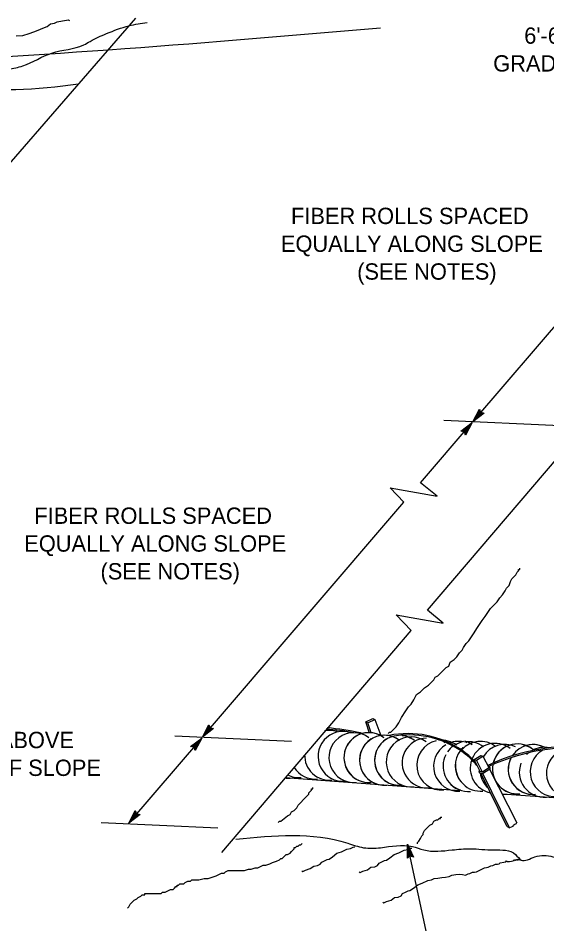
# Model space of a CAD drawing. Extents: x -894 to 866, y -476 to 714.
# Drawn here: x -52.5 to 174.3, y -214.9 to 173.5 of the extents above; entities that cross this region are included whole.
import ezdxf

# ---------------------------------------------------------------- set-up
doc = ezdxf.new("R2010")
doc.units = 0
for name, color, linetype in [('56 Stage 3 Anno', 7, 'Continuous'), ('57 Undefined', 7, 'Continuous'), ('60 Nongeo Data', 7, 'Continuous'), ('63 Seal and Sig', 7, 'Continuous')]:
    doc.layers.add(name, color=color, linetype=linetype)

msp = doc.modelspace()

# ---------------------------------------------------------------- linework, layer by layer
at = {"layer": '56 Stage 3 Anno'}
for p, q in [((114.49, -186.77), (114.55, -180.72)), ((114.55, -180.72), (114.55, -180.72)), ((114.55, -180.72), (117.06, -186.22)), ((114.79, -186.49), (114.83, -182.05)), ((114.84, -182.06), (116.67, -186.07)), ((115.62, -185.72), (114.49, -186.77)), ((115.09, -186.19), (115.12, -183.38)), ((115.12, -183.38), (116.3, -185.97)), ((115.39, -185.95), (115.4, -184.71)), ((115.4, -184.71), (115.91, -185.81)), ((117.06, -186.22), (115.62, -185.72)), ((117.06, -186.22), (117.06, -186.22)), ((114.49, -186.77), (114.49, -186.77))]:
    msp.add_line(p, q, dxfattribs=at)
at = {"layer": '57 Undefined'}
for p, q in [((142.63, 0.43), (225.12, 96.62)), ((142.63, 0.43), (145.4, 5.81)), ((147.42, 4.13), (142.63, 0.43)), ((143.5, 1.49), (145.52, 5.4)), ((147.01, 4.19), (143.5, 1.48)), ((144.37, 2.52), (145.67, 5.05)), ((146.59, 4.24), (144.37, 2.52)), ((145.24, 3.56), (145.8, 4.65)), ((146.22, 4.32), (145.24, 3.56)), ((145.4, 5.81), (145.4, 5.81)), ((145.4, 5.81), (145.9, 4.37)), ((145.9, 4.37), (147.42, 4.13)), ((147.42, 4.13), (147.42, 4.13)), ((120.16, -25.77), (142.27, 0.01)), ((180.07, -1.42), (130.07, 0.86)), ((137.44, -3.63), (142.27, 0.01)), ((142.27, 0.01), (139.44, -5.33)), ((142.27, 0.01), (142.27, 0.01)), ((142.63, 0.43), (142.63, 0.43)), ((138.96, -3.88), (137.44, -3.63)), ((137.44, -3.63), (137.44, -3.63)), ((137.84, -3.7), (141.39, -1.02)), ((138.26, -3.75), (140.51, -2.06)), ((138.64, -3.84), (139.63, -3.09)), ((139.63, -3.09), (139.06, -4.17)), ((140.51, -2.06), (139.18, -4.57)), ((141.39, -1.03), (139.32, -4.93)), ((139.44, -5.33), (138.96, -3.88)), ((139.44, -5.33), (139.44, -5.33)), ((26.58, -134.89), (112.99, -34.12)), ((26.58, -134.89), (29.35, -129.51)), ((31.37, -131.19), (26.58, -134.89)), ((30.96, -131.13), (27.44, -133.84)), ((27.45, -133.83), (29.47, -129.91)), ((28.32, -132.8), (29.62, -130.27)), ((30.54, -131.08), (28.32, -132.8)), ((29.19, -131.75), (29.75, -130.67)), ((30.17, -130.99), (29.19, -131.75)), ((29.35, -129.51), (29.35, -129.51)), ((29.35, -129.51), (29.85, -130.95)), ((29.85, -130.95), (31.37, -131.19)), ((31.37, -131.19), (31.37, -131.19)), ((-5, -171.71), (26.31, -135.2)), ((21.48, -138.84), (26.31, -135.2)), ((26.31, -135.2), (23.48, -140.54)), ((26.31, -135.2), (26.31, -135.2)), ((26.58, -134.89), (26.58, -134.89)), ((22.99, -139.1), (21.48, -138.84)), ((21.48, -138.84), (21.48, -138.84)), ((21.88, -138.91), (25.43, -136.23)), ((22.3, -138.96), (24.55, -137.27)), ((22.67, -139.05), (23.66, -138.3)), ((23.48, -140.54), (22.99, -139.1)), ((23.66, -138.3), (23.09, -139.38)), ((24.55, -137.27), (23.21, -139.78)), ((25.42, -136.24), (23.36, -140.14)), ((23.48, -140.54), (23.48, -140.54)), ((-5, -171.71), (-2.23, -166.33)), ((-4.13, -170.65), (-2.11, -166.73)), ((-2.23, -166.33), (-2.23, -166.33)), ((-2.23, -166.33), (-1.73, -167.77)), ((-0.21, -168.01), (-5, -171.71)), ((-0.62, -167.95), (-4.14, -170.66)), ((-3.26, -169.62), (-1.96, -167.09)), ((-1.04, -167.9), (-3.26, -169.62)), ((-2.39, -168.57), (-1.83, -167.49)), ((-1.41, -167.82), (-2.39, -168.57)), ((-1.73, -167.77), (-0.21, -168.01)), ((-0.21, -168.01), (-0.21, -168.01)), ((-5, -171.71), (-5, -171.71)), ((123.74, -223.24), (114.55, -180.72))]:
    msp.add_line(p, q, dxfattribs=at)
for points in [[(-96.51, 64.16), (-96.24, 64.47), (-102.62, 71.19), (-82.48, 67.5), (-89.19, 73.04), (-1.94, 173.45)], [(34.95, -184.32), (116.15, -89.05), (109.72, -82.39), (129.89, -85.92), (123.13, -80.43), (241.96, 58.61)], [(112.99, -34.12), (107.07, -27.99), (127.24, -31.52), (120.16, -25.77)]]:
    msp.add_lwpolyline(points, dxfattribs=at)
at = {"layer": '60 Nongeo Data'}
for p, q in [((64.75, -136.74), (14.74, -134.47)), ((33.17, -173.84), (-16.84, -171.56))]:
    msp.add_line(p, q, dxfattribs=at)
for points in [[(-53.38, 165.83), (-50.49, 165.93), (-47.75, 166.83), (-45.82, 167.59), (-43.88, 168.35), (-41.95, 169.12), (-40.01, 169.88), (-38.55, 170.97), (-36.94, 171.25), (-35.81, 171.87), (-35.01, 172.02), (-34.2, 172.16), (-33.4, 172.3), (-32.6, 172.45), (-31.79, 172.59), (-30.99, 172.73), (-30.52, 172.4)], [(106.27, -133.31), (106.84, -132.73), (107.42, -132.73), (108.57, -131.58), (109.73, -130.42), (110.88, -128.69), (112.03, -126.39), (113.76, -123.5), (114.92, -121.77), (116.07, -120.62), (117.22, -118.89), (118.38, -116.58), (120.11, -115.42), (121.84, -113.69), (123.57, -112.54), (124.72, -111.38), (125.87, -110.23), (126.45, -109.08), (127.6, -108.5), (128.76, -107.35), (129.91, -106.19), (131.06, -105.04), (132.22, -104.46), (132.79, -102.73), (134.52, -101.58), (135.68, -100.42), (136.83, -98.69), (137.98, -97.54), (138.56, -96.38), (139.71, -94.65), (140.87, -93.5), (142.02, -91.77), (143.17, -90.04), (144.33, -88.3), (145.48, -86.57), (146.64, -84.84), (147.79, -83.11), (148.94, -81.38), (150.1, -79.65), (150.67, -79.07), (151.83, -77.92), (152.98, -76.77), (154.13, -75.03), (155.29, -73.88), (156.44, -72.15), (157.02, -71), (158.17, -69.84), (158.75, -68.11), (159.32, -66.96), (160.48, -65.8), (161.05, -65.22), (161.63, -64.07), (162.21, -63.49), (162.21, -62.92), (162.78, -62.92), (162.78, -62.34)], [(58.99, -171.44), (59.56, -170.86), (60.14, -170.86), (63.02, -168.55), (64.18, -167.98), (64.75, -166.82), (65.91, -166.25), (67.06, -165.09), (67.64, -163.94), (68.79, -162.78), (69.94, -161.63), (71.1, -160.48), (71.67, -159.9), (72.25, -159.32), (72.25, -158.74), (72.83, -158.17), (73.4, -157.59), (73.4, -157.01), (73.98, -157.01), (73.98, -156.44)], [(118.89, -180.62), (118.89, -180.04), (119.47, -179.46), (120.05, -178.31), (120.62, -177.15), (121.2, -176.58), (121.2, -176), (121.78, -174.85), (122.35, -174.27), (122.93, -173.69), (124.08, -172.54), (125.24, -171.96), (125.81, -170.81), (126.97, -170.23), (127.54, -170.23), (128.12, -169.65), (128.7, -169.65), (128.7, -169.08), (129.27, -169.08)], [(-5.6, -208.16), (-5.02, -207.59), (-4.45, -206.43), (-3.87, -205.86), (-2.72, -204.7), (-1.56, -204.12), (-0.99, -203.55), (0.17, -202.97), (0.74, -202.39), (1.32, -202.39), (1.9, -202.39), (1.9, -201.82), (2.47, -201.82), (3.63, -201.82), (5.36, -201.82), (7.09, -201.82), (8.82, -201.82), (9.39, -201.24), (9.97, -201.24), (10.55, -201.24), (11.7, -200.66), (12.85, -200.09), (14.01, -200.09), (14.58, -199.51), (15.16, -198.93), (15.74, -198.93), (15.74, -198.36), (16.31, -198.36), (16.89, -197.78), (18.05, -197.78), (18.62, -197.78), (19.2, -197.2), (20.35, -196.62), (20.93, -196.62), (21.5, -196.62), (22.08, -196.05), (23.24, -196.05), (24.97, -196.05), (27.27, -195.47), (29, -195.47), (30.73, -194.89), (32.46, -194.32), (33.62, -193.74), (34.77, -193.16), (35.92, -193.16), (36.5, -192.59), (37.65, -192.01), (38.81, -192.01), (40.54, -192.01), (41.69, -192.01), (43.42, -192.01), (44.57, -192.01), (46.3, -191.43), (47.46, -191.43), (49.19, -190.85), (50.34, -190.85), (51.49, -190.28), (52.65, -189.7), (53.8, -189.7), (55.53, -189.12), (56.68, -188.55), (58.41, -187.97), (59.57, -187.39), (60.14, -186.82), (60.72, -186.82), (61.3, -186.24), (62.45, -185.08), (63.03, -185.08), (64.18, -184.51), (64.76, -183.93), (65.33, -183.35), (65.91, -182.78), (65.91, -182.2), (66.49, -182.2), (67.06, -181.62), (67.64, -181.62), (68.22, -181.05), (68.79, -181.05), (69.37, -180.47)], [(69.23, -192.08), (69.69, -192.43), (70.84, -191.85), (72.81, -191.17), (74.31, -190.13), (75.93, -189.91), (77.08, -189.33), (77.78, -188.41), (78.93, -187.84), (80.09, -187.27), (80.9, -187.15), (82.4, -186.12), (84.25, -184.63), (86.21, -183.94), (88.53, -182.79), (90.14, -182.57), (91.3, -181.99), (91.9, -181.91)], [(93.79, -192.56), (94.25, -192.91), (95.4, -192.34), (97.37, -191.65), (98.87, -190.62), (100.49, -190.39), (101.64, -189.82), (102.34, -188.9), (103.49, -188.32), (104.65, -187.75), (105.46, -187.64), (106.96, -186.6), (108.81, -185.11), (110.77, -184.42), (113.09, -183.27), (114.7, -183.05), (115.86, -182.47), (116.46, -182.39)], [(103.9, -205.57), (104.36, -205.92), (105.52, -205.35), (107.48, -204.66), (108.98, -203.63), (110.6, -203.4), (111.76, -202.83), (112.45, -201.91), (113.61, -201.33), (114.76, -200.76), (115.57, -200.65), (117.07, -199.61), (118.92, -198.12), (120.89, -197.43), (123.2, -196.28), (124.81, -196.06), (125.97, -195.49), (127.59, -195.26), (129.2, -195.03), (130.82, -194.81), (132.43, -194.58), (133.59, -194.01), (135.21, -193.78), (136.82, -193.56), (138.09, -193.79), (139.36, -194.03), (140.51, -193.45), (141.32, -193.34), (142.48, -192.77), (143.28, -192.65), (144.09, -192.54), (145.25, -191.97), (146.4, -191.39), (147.56, -190.82), (148.37, -190.71), (149.18, -190.59), (150.33, -190.02), (151.14, -189.91), (152.29, -189.33), (153.1, -189.22), (153.91, -189.11), (154.26, -188.65), (155.87, -188.42), (156.68, -188.31), (157.03, -187.85), (157.49, -188.2), (158.3, -188.08), (159.11, -187.97), (159.91, -187.86), (160.26, -187.4), (160.72, -187.74), (161.07, -187.28), (161.53, -187.63), (161.88, -187.17), (162.34, -187.52), (162.69, -187.06)]]:
    msp.add_lwpolyline(points, dxfattribs=at)
msp.add_arc((133.53, -145.81), 10.69, 52.97, 58.5315, dxfattribs=at)
for points in [[(-72.79, 147.19), (-64.48, 150.3), (-56.71, 151.61), (-50.47, 152.98), (-38, 158.49), (-24.35, 162), (-21.65, 163.47), (-14.6, 166.81), (-4.94, 170.16), (2.83, 171.62)], [(102.9, 169.13), (-342.21, 159.95), (-372.49, 159.41), (-389.8, 150.77)], [(-325.75, 160.19), (-316.99, 159.22), (-310.18, 157.27), (-302.88, 157.27), (-289.25, 157.76), (-284.39, 156.3), (-272.22, 156.3), (-264.44, 156.78), (-254.22, 156.3), (-244.98, 154.35), (-242.54, 151.92), (-236.7, 153.37), (-228.92, 153.37), (-208, 151.92), (-204.1, 152.89), (-198.75, 150.94), (-188.53, 149.97), (-182.7, 150.45), (-174.42, 151.92), (-166.15, 149.97), (-159.83, 148.51), (-148.64, 148.51), (-138.91, 149.97), (-130.63, 149.97), (-127.23, 147.53), (-122.36, 147.53), (-114.09, 147.05), (-108.74, 148.51), (-102.41, 148.02), (-91.22, 147.05), (-86.84, 148.02), (-80.03, 146.56), (-26.63, 145.23)], [(40.92, -178.53), (88.88, -180.27), (95.7, -182.22), (102.99, -182.22), (116.62, -181.73), (121.48, -183.19), (133.65, -183.19), (141.43, -182.7), (151.65, -183.19), (160.9, -185.14), (163.33, -187.57), (169.17, -186.11), (176.95, -186.11), (197.87, -187.57), (201.77, -186.6), (207.12, -188.54), (217.34, -189.52), (223.18, -189.03), (231.45, -187.57), (239.72, -189.52), (246.04, -190.98), (257.24, -190.98), (266.97, -189.52), (275.24, -189.52), (278.64, -191.95), (283.51, -191.95), (291.78, -192.44), (297.13, -190.98), (303.46, -191.46), (314.65, -192.44), (319.03, -191.46), (325.84, -192.92), (374.85, -196.36)]]:
    msp.add_spline(points, degree=3, dxfattribs=at)
at = {"layer": '63 Seal and Sig'}
for p, q in [((99.62, -126.89), (100.5, -127.27)), ((96.63, -128.26), (97.5, -128.65)), ((146, -142.67), (146.91, -142.95)), ((143.2, -144.41), (144.11, -144.69)), ((149.97, -147.93), (149.22, -147.46)), ((145.26, -149.62), (145.49, -149.12)), ((62.04, -152.18), (137.04, -157.71)), ((155.09, -159.1), (259.93, -166.82))]:
    msp.add_line(p, q, dxfattribs=at)
for points in [[(98.22, -133.08), (96.63, -128.26), (99.62, -126.89), (99.74, -126.93)], [(98.94, -133.01), (97.5, -128.65), (100.5, -127.27), (103.1, -134.06)], [(145.65, -149.5), (143.2, -144.41), (146, -142.67), (146.12, -142.7)], [(146.65, -149.9), (144.11, -144.69), (146.91, -142.95), (149.51, -148.1)], [(149.81, -148.56), (146.71, -150.57), (145.46, -150.06)], [(149.48, -148.05), (146.65, -149.89), (145.69, -149.5)], [(157.09, -173.01), (146.05, -150.28)], [(158.27, -173.74), (146.91, -150.43)], [(149.77, -148.6), (161.41, -171.6)], [(157.09, -173.01), (157.22, -173.01), (157.26, -173.12), (158.26, -173.75), (158.24, -173.65), (158.31, -173.68), (158.49, -173.56), (159.89, -172.93), (160.01, -172.52), (160.11, -172.51), (160.24, -172.43), (160.23, -172.33), (161.24, -171.82), (161.23, -171.72), (161.21, -171.62), (161.41, -171.6)]]:
    msp.add_lwpolyline(points, dxfattribs=at)
for centre, radius, start, end in [((81.08, -142.61), 10.69, 68.699, 100.8397), ((75.01, -214.57), 83.26, 78.6891, 86.8215), ((74.87, -213.99), 83.26, 76.4396, 86.4025), ((86.84, -143.08), 10.69, 70.6487, 275.2991), ((74.96, -142.12), 10.69, 67.0787, 67.9264), ((91.51, -143.61), 10.69, 52.7997, 275.2991), ((97.92, -143.6), 10.69, 52.7997, 275.2991), ((97.97, -143.58), 10.69, 89.3521, 275.2991), ((104.64, -144.74), 10.69, 52.7997, 275.2991), ((104.63, -144.71), 10.69, 121.6968, 275.2991), ((93.23, -137.24), 4.35, 65.2742, 74.5138), ((111.12, -144.84), 10.69, 106.3685, 275.2991), ((97.97, -143.58), 10.69, 52.7997, 69.8299), ((104.63, -144.71), 10.69, 52.7997, 104.4877), ((111.12, -144.77), 10.69, 107.077, 138.0128), ((116.08, -145.41), 10.69, 52.7997, 275.2991), ((114.74, -174.29), 40.98, 55.9923, 101.3661), ((115.28, -173.33), 39.44, 55.7249, 100.8818), ((122.92, -145.91), 10.69, 91.5061, 275.2991), ((111.12, -144.84), 10.69, 52.7997, 83.554), ((111.12, -144.77), 10.69, 52.7997, 81.6038), ((129.2, -146.84), 10.69, 102.5239, 275.2991), ((136.42, -147.32), 10.69, 120.3555, 273.2075), ((129.2, -146.84), 10.69, 52.7997, 96.8136), ((124.13, -145.73), 10.69, 52.7997, 58.7662), ((124.11, -145.73), 10.69, 52.7997, 58.6214), ((136.42, -147.32), 10.69, 78.3251, 116.6837), ((140.47, -147.27), 10.69, 126.1946, 144.6588), ((140.47, -147.27), 10.69, 100.0667, 123.4483), ((145.68, -147.09), 10.69, 132.8319, 139.483), ((145.86, -147.3), 10.69, 52.7997, 139.483), ((140.65, -147.48), 10.69, 52.7997, 98.7466), ((135.76, -146.64), 10.69, 52.7997, 71.3377), ((152.14, -148.17), 10.69, 52.7997, 157.253), ((156.28, -148.64), 10.69, 64.568, 149.3968), ((184.77, -222.15), 83.26, 76.4396, 115.4812), ((184.91, -222.73), 83.26, 78.6891, 115.4812), ((161.67, -148.48), 10.69, 96.3229, 166.2634), ((161.72, -148.43), 10.69, 52.7997, 166.2176), ((168.46, -148.72), 10.69, 58.6959, 146.2641), ((161.67, -148.48), 10.69, 52.7997, 77.7086), ((168.43, -148.69), 10.69, 58.2017, 113.0358), ((173.18, -149.87), 10.69, 77.8466, 120.1709), ((184.85, -150.27), 10.69, 52.7997, 275.2991), ((81.08, -142.61), 10.69, 178.5688, 275.2991), ((111.12, -144.77), 10.69, 156.669, 275.2991), ((140.47, -147.27), 10.69, 153.2936, 251.4659), ((145.68, -147.09), 10.69, 141.9112, 218.7007), ((117.92, -169.32), 34.63, 40.2888, 55.6025), ((118.35, -169.07), 34.63, 42.7924, 56.1141), ((168.43, -148.69), 10.69, 151.3508, 275.2991), ((168.46, -148.72), 10.69, 151.3393, 275.2991), ((168.43, -148.69), 10.69, 130.9467, 146.7312), ((173.18, -149.87), 10.69, 128.4799, 135.7237), ((177.85, -149.67), 10.69, 119.773, 275.2991), ((145.86, -147.3), 10.69, 175.519, 275.2991), ((152.14, -148.17), 10.69, 160.1399, 259.3137), ((161.67, -148.48), 10.69, 169.8916, 275.2991), ((161.72, -148.43), 10.69, 169.9191, 275.2991), ((173.18, -149.87), 10.69, 158.669, 275.2991), ((67.95, -141.51), 10.69, 242.6346, 275.2991), ((74.96, -142.12), 10.69, 211.482, 275.2991), ((145.57, -149.75), 0.333, 156.6142, 251.604), ((156.28, -148.64), 10.69, 188.2003, 228.0391), ((149.7, -148.19), 0.378, 286.3059, 44.8744), ((63.28, -141.71), 10.69, 262.7315, 275.2991), ((140.65, -147.48), 10.69, 217.6761, 275.2991), ((156.28, -148.64), 10.69, 264.0314, 275.2991)]:
    msp.add_arc(centre, radius, start, end, dxfattribs=at)

# ---------------------------------------------------------------- texts
at = {"layer": '57 Undefined'}
for s, p in [('6\'-6" BELOW ', (164.61, 162.46)), ('GRADING CONFORM', (151.31, 150.54)), ('FIBER ROLLS SPACED ', (64.57, 85.16)), ('EQUALLY ALONG SLOPE ', (60.23, 73.24)), ('(SEE NOTES)', (92.95, 61.31)), ('FIBER ROLLS SPACED ', (-45.55, -43.38)), ('EQUALLY ALONG SLOPE ', (-49.88, -55.3)), ('(SEE NOTES)', (-17.16, -67.22)), ('5\'-0"  ABOVE ', (-84.62, -139.55)), ('TOE OF SLOPE', (-85.63, -151.47))]:
    msp.add_text(s, height=7, dxfattribs=at).set_placement(p)

doc.saveas('drawing.dxf')
